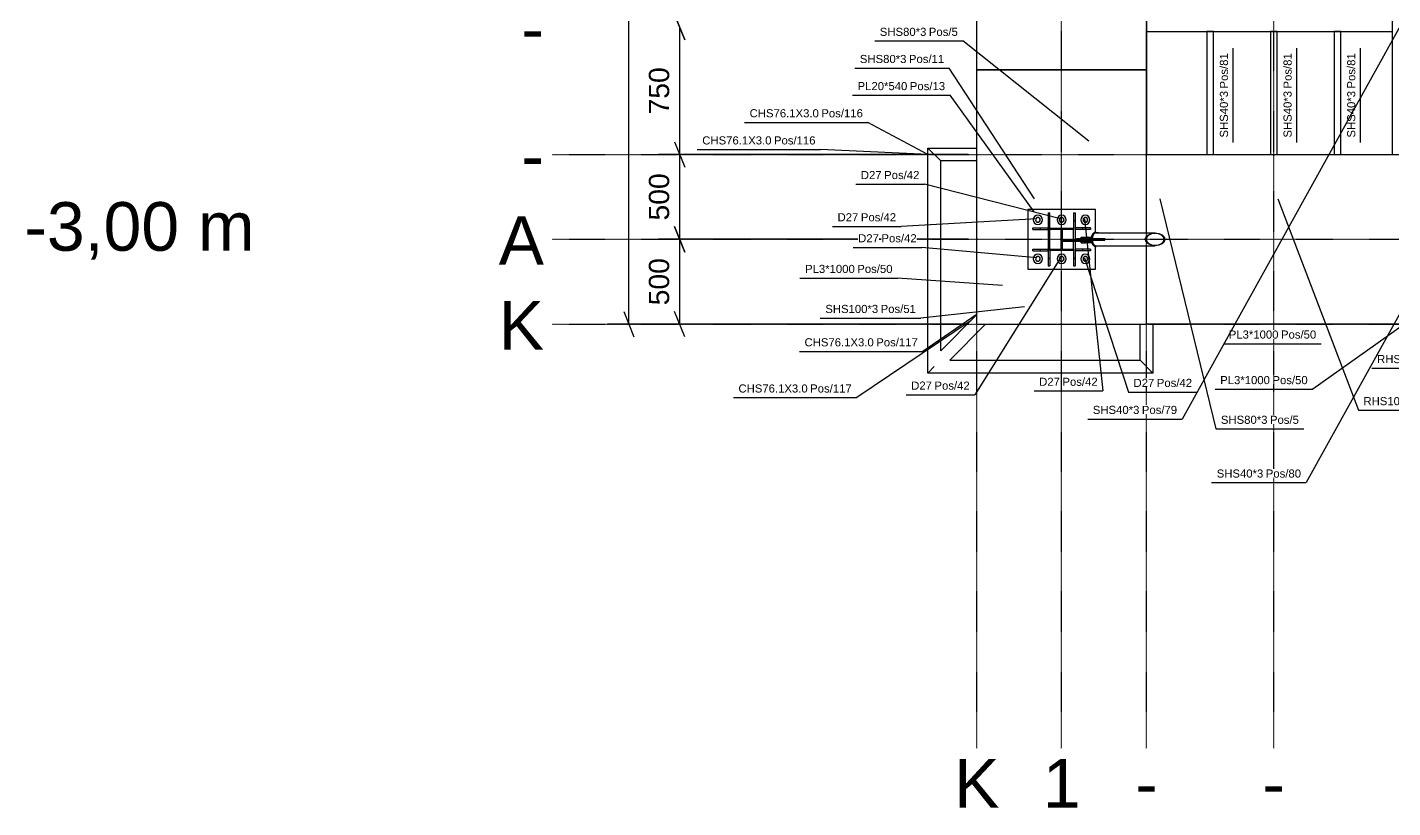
# Model space of a CAD drawing. Header units: millimetres. Extents: x -57554 to 16546, y 2142 to 98430.
# Drawn here: x -10029 to -1984, y 57072 to 61672 of the extents above; entities that cross this region are included whole.
import ezdxf

# ---------------------------------------------------------------- set-up
doc = ezdxf.new("R2010")
doc.units = ezdxf.units.MM
doc.linetypes.add('DXK_LINE_DOT3', pattern=[5.9187, 2.979, -0.9799, 0.9799, -0.9799])
doc.layers.add('S-Z2-A_TEXTUAL_ANNOTATION', color=7, linetype='Continuous')
doc.layers.add('S-Z23-A_DIMENSIONS', color=7, linetype='Continuous')
doc.styles.add('Arial', font='ARIAL.TTF', dxfattribs={"height": 0.2})

msp = doc.modelspace()

# ---------------------------------------------------------------- linework, layer by layer
at = {"color": 1, "linetype": 'DXK_LINE_DOT3'}
for p, q in [((-4434.8, 57422.3), (-4434.8, 70422.3)), ((-3934.8, 57422.3), (-3934.8, 70422.3)), ((-3434.8, 57422.3), (-3434.8, 70422.3)), ((-2684.8, 57422.3), (-2684.8, 70422.3)), ((-6934.8, 60922.3), (15065.2, 60922.3)), ((-6934.8, 60422.3), (15065.2, 60422.3)), ((-6934.8, 59922.3), (15065.2, 59922.3))]:
    msp.add_line(p, q, dxfattribs=at)
at = {"color": 2, "linetype": 'Continuous'}
for p, q in [((-4434.8, 61422.3), (-4434.8, 62922.3)), ((-3434.8, 62922.3), (-3434.8, 61422.3)), ((-1984.8, 60922.3), (-1984.8, 62372.3)), ((-3434.8, 61671.6), (-3434.3, 61671.6)), ((-3434.3, 61671.6), (-3434.8, 60922.3)), ((-3434.4, 61647.3), (-1984.8, 61647.3)), ((-3039.8, 61647.3), (-3079.8, 61647.3)), ((-3079.8, 61647.3), (-3079.8, 60922.3)), ((-3039.8, 60922.3), (-3039.8, 61647.3)), ((-2664.8, 61647.3), (-2704.8, 61647.3)), ((-2704.8, 61647.3), (-2704.8, 60922.3)), ((-2664.8, 60922.3), (-2664.8, 61647.3)), ((-2289.8, 61647.3), (-2329.8, 61647.3)), ((-2329.8, 61647.3), (-2329.8, 60922.3)), ((-2289.8, 60922.3), (-2289.8, 61647.3)), ((-1984.8, 61647.3), (-1984.8, 61697.3)), ((-4434.8, 59922.3), (-4434.8, 61422.3)), ((-4434.8, 61422.3), (-3434.8, 61422.3)), ((-3434.8, 61422.3), (-4434.8, 61422.3)), ((-3434.8, 60460.3), (-3434.8, 61422.3)), ((-4722.9, 59634.2), (-4722.9, 60960.3)), ((-4646.8, 60884.2), (-4722.9, 60960.3)), ((-4722.9, 60960.3), (-4434.8, 60960.3)), ((-3434.8, 60922.3), (-1934.8, 60922.3)), ((-3434.8, 60460.3), (-3434.8, 60922.3)), ((-4646.8, 59764.7), (-4646.8, 60884.2)), ((-4646.8, 60884.2), (-4646.3, 60884.2)), ((-4434.8, 60884.2), (-4646.3, 60884.2)), ((-3734.8, 60597.3), (-4134.8, 60597.3)), ((-4134.8, 60597.3), (-4134.8, 60247.3)), ((-4014.8, 60578.8), (-4014.8, 60265.8)), ((-4014.8, 60578.8), (-4004.8, 60578.8)), ((-4004.8, 60488.8), (-4004.8, 60578.8)), ((-3864.8, 60578.8), (-3854.8, 60578.8)), ((-3864.8, 60578.8), (-3864.8, 60488.8)), ((-3854.8, 60578.8), (-3854.8, 60418.3)), ((-3734.8, 60464.7), (-3734.8, 60597.3)), ((-4014.8, 60533.8), (-4004.8, 60533.8)), ((-3864.8, 60533.8), (-3854.8, 60533.8)), ((-4104.8, 60479.5), (-4104.8, 60489.5)), ((-4104.8, 60489.5), (-4014.8, 60489.5)), ((-4104.8, 60479.5), (-4014.8, 60479.5)), ((-4059.8, 60479.5), (-4059.8, 60489.5)), ((-4014.8, 60479.5), (-4014.8, 60489.5)), ((-4004.8, 60480.3), (-4004.8, 60488.8)), ((-4004.8, 60488.8), (-3864.8, 60488.8)), ((-3937.6, 60480.3), (-4004.8, 60480.3)), ((-4004.8, 60364.3), (-4004.8, 60480.3)), ((-3937.6, 60364.3), (-3937.6, 60480.3)), ((-3864.8, 60480.3), (-3932.1, 60480.3)), ((-3932.1, 60480.3), (-3932.1, 60364.3)), ((-3771.6, 60418.3), (-3932.1, 60418.3)), ((-3864.8, 60488.8), (-3864.8, 60480.3)), ((-3864.8, 60418.3), (-3864.8, 60480.3)), ((-3764.8, 60489.5), (-3854.8, 60489.5)), ((-3854.8, 60489.5), (-3854.8, 60479.5)), ((-3764.8, 60479.5), (-3854.8, 60479.5)), ((-3845.7, 60418.3), (-3845.7, 60426.3)), ((-3845.7, 60426.3), (-3680.2, 60426.3)), ((-3843.2, 60418.3), (-3843.2, 60426.3)), ((-3809.8, 60479.5), (-3809.8, 60489.5)), ((-3771.6, 60418.3), (-3680.2, 60418.3)), ((-3771.6, 60410.3), (-3771.6, 60418.3)), ((-3764.8, 60489.5), (-3764.8, 60479.5)), ((-3759, 60438.8), (-3760.6, 60426.3)), ((-3760.6, 60418.3), (-3759, 60405.8)), ((-3752.9, 60452.7), (-3759, 60438.8)), ((-3758.4, 60426.3), (-3756.7, 60438.8)), ((-3756.7, 60405.8), (-3758.4, 60418.3)), ((-3756.7, 60438.8), (-3750.6, 60452.7)), ((-3753.7, 60436.9), (-3755.1, 60426.3)), ((-3755.1, 60418.3), (-3753.7, 60407.7)), ((-3748.3, 60449.2), (-3753.7, 60436.9)), ((-3743.7, 60462.1), (-3752.9, 60452.7)), ((-3750.6, 60452.7), (-3741.4, 60462.1)), ((-3740.2, 60457.4), (-3748.3, 60449.2)), ((-3732.9, 60465.3), (-3743.7, 60462.1)), ((-3741.4, 60462.1), (-3730.6, 60465.3)), ((-3730.6, 60460.3), (-3740.2, 60457.4)), ((-3732.9, 60465.3), (-3730.6, 60465.3)), ((-3730.6, 60465.3), (-3719.8, 60462.1)), ((-3730.6, 60460.3), (-3383.9, 60460.3)), ((-3719.8, 60462.1), (-3718.1, 60460.3)), ((-3686.4, 60418.3), (-3686.4, 60426.3)), ((-3680.2, 60418.3), (-3680.2, 60426.3)), ((-3441.9, 60422.3), (-3437.4, 60436.9)), ((-3437.4, 60407.7), (-3441.9, 60422.3)), ((-3437.4, 60436.9), (-3424.9, 60449.2)), ((-3433.2, 60435.7), (-3437.3, 60422.3)), ((-3437.3, 60422.3), (-3433.2, 60408.9)), ((-3421.7, 60447.1), (-3433.2, 60435.7)), ((-3424.9, 60449.2), (-3406.1, 60457.4)), ((-3404.4, 60454.7), (-3421.7, 60447.1)), ((-3406.1, 60457.4), (-3383.9, 60460.3)), ((-3383.9, 60457.3), (-3404.4, 60454.7)), ((-3383.9, 60460.3), (-3361.8, 60457.4)), ((-3363.5, 60454.7), (-3383.9, 60457.3)), ((-3346.2, 60447.1), (-3363.5, 60454.7)), ((-3361.8, 60457.4), (-3343, 60449.2)), ((-3334.6, 60435.7), (-3346.2, 60447.1)), ((-3343, 60449.2), (-3330.4, 60436.9)), ((-3330.6, 60422.3), (-3334.6, 60435.7)), ((-3334.6, 60408.9), (-3330.6, 60422.3)), ((-3330.4, 60436.9), (-3326, 60422.3)), ((-3326, 60422.3), (-3330.4, 60407.7)), ((-4104.8, 60355), (-4104.8, 60365)), ((-4104.8, 60365), (-4014.8, 60365)), ((-4104.8, 60355), (-4014.8, 60355)), ((-4059.8, 60355), (-4059.8, 60365)), ((-4014.8, 60355), (-4014.8, 60365)), ((-4004.8, 60355.8), (-4004.8, 60364.3)), ((-4004.8, 60364.3), (-3937.6, 60364.3)), ((-3864.8, 60355.8), (-4004.8, 60355.8)), ((-4004.8, 60355.8), (-4004.8, 60265.8)), ((-3759.6, 60410.3), (-3932.1, 60410.3)), ((-3932.1, 60364.3), (-3864.8, 60364.3)), ((-3864.8, 60364.3), (-3864.8, 60410.3)), ((-3864.8, 60364.3), (-3864.8, 60355.8)), ((-3864.8, 60355.8), (-3864.8, 60265.8)), ((-3854.8, 60410.3), (-3854.8, 60265.8)), ((-3764.8, 60365), (-3854.8, 60365)), ((-3854.8, 60365), (-3854.8, 60355)), ((-3764.8, 60355), (-3854.8, 60355)), ((-3809.8, 60355), (-3809.8, 60365)), ((-3764.8, 60365), (-3764.8, 60355)), ((-3759, 60405.8), (-3752.9, 60391.9)), ((-3750.6, 60391.9), (-3756.7, 60405.8)), ((-3753.7, 60407.7), (-3748.3, 60395.4)), ((-3752.9, 60391.9), (-3743.7, 60382.5)), ((-3741.4, 60382.5), (-3750.6, 60391.9)), ((-3748.3, 60395.4), (-3740.2, 60387.1)), ((-3743.7, 60382.5), (-3732.9, 60379.2)), ((-3730.6, 60379.2), (-3741.4, 60382.5)), ((-3740.2, 60387.1), (-3730.6, 60384.2)), ((-3734.8, 60247.3), (-3734.8, 60379.8)), ((-3732.9, 60379.2), (-3730.6, 60379.2)), ((-3730.6, 60384.2), (-3383.9, 60384.2)), ((-3719.8, 60382.5), (-3730.6, 60379.2)), ((-3718.1, 60384.2), (-3719.8, 60382.5)), ((-3424.9, 60395.4), (-3437.4, 60407.7)), ((-3434.8, 59922.3), (-3434.8, 60384.2)), ((-3434.8, 59922.3), (-3434.8, 60384.2)), ((-3433.2, 60408.9), (-3421.7, 60397.5)), ((-3406.1, 60387.1), (-3424.9, 60395.4)), ((-3421.7, 60397.5), (-3404.4, 60389.9)), ((-3383.9, 60384.2), (-3406.1, 60387.1)), ((-3404.4, 60389.9), (-3383.9, 60387.2)), ((-3383.9, 60387.2), (-3363.5, 60389.9)), ((-3361.8, 60387.1), (-3383.9, 60384.2)), ((-3363.5, 60389.9), (-3346.2, 60397.5)), ((-3343, 60395.4), (-3361.8, 60387.1)), ((-3346.2, 60397.5), (-3334.6, 60408.9)), ((-3330.4, 60407.7), (-3343, 60395.4)), ((-4014.8, 60310.8), (-4004.8, 60310.8)), ((-4014.8, 60265.8), (-4004.8, 60265.8)), ((-3864.8, 60310.8), (-3854.8, 60310.8)), ((-3864.8, 60265.8), (-3854.8, 60265.8)), ((-4134.8, 60247.3), (-3734.8, 60247.3)), ((-4646.8, 59764.7), (-4434.8, 59978.5)), ((-4593.5, 59710.3), (-4383.4, 59922.3)), ((-4434.8, 59922.3), (-3434.8, 59922.3)), ((-3472.9, 59710.3), (-3472.9, 59922.3)), ((-1934.8, 59922.3), (-3434.8, 59922.3)), ((-3396.8, 59922.3), (-3396.8, 59634.2)), ((-4593.5, 59710.3), (-3473.4, 59710.3)), ((-3472.9, 59710.3), (-3473.4, 59710.3)), ((-3396.8, 59634.2), (-3472.9, 59710.3)), ((-4684.8, 59672.3), (-4722.9, 59634.2)), ((-3396.8, 59634.2), (-4722.9, 59634.2))]:
    msp.add_line(p, q, dxfattribs=at)
at = {"color": 6, "linetype": 'Continuous'}
for p, q in [((-3818.8, 60426.3), (-3818.8, 60434.3)), ((-3818.8, 60434.3), (-3793.9, 60434.3)), ((-3814.7, 60426.3), (-3814.7, 60434.3)), ((-3802.2, 60426.3), (-3802.2, 60434.3)), ((-3793.9, 60426.3), (-3793.9, 60434.3)), ((-3792.5, 60426.3), (-3792.5, 60434.3)), ((-3792.5, 60434.3), (-3763.7, 60434.3)), ((-3788.6, 60426.3), (-3788.6, 60434.3)), ((-3784.5, 60426.3), (-3784.5, 60434.3)), ((-3772.1, 60426.3), (-3772.1, 60434.3)), ((-3763.7, 60426.3), (-3763.7, 60434.3)), ((-3762.4, 60426.3), (-3762.4, 60434.3)), ((-3762.4, 60434.3), (-3759.6, 60434.3)), ((-3818.8, 60402.3), (-3818.8, 60410.3)), ((-3818.8, 60402.3), (-3793.9, 60402.3)), ((-3814.7, 60402.3), (-3814.7, 60410.3)), ((-3802.2, 60402.3), (-3802.2, 60410.3)), ((-3793.9, 60402.3), (-3793.9, 60410.3)), ((-3792.5, 60402.3), (-3792.5, 60410.3)), ((-3763.7, 60402.3), (-3792.5, 60402.3)), ((-3788.6, 60402.3), (-3788.6, 60410.3)), ((-3784.5, 60402.3), (-3784.5, 60410.3)), ((-3772.1, 60402.3), (-3772.1, 60410.3)), ((-3763.7, 60402.3), (-3763.7, 60410.3)), ((-3762.4, 60402.3), (-3762.4, 60410.3)), ((-3758.2, 60402.3), (-3762.4, 60402.3)), ((-3758.2, 60402.3), (-3758.2, 60404.1)), ((-3757.5, 60402.3), (-3758.2, 60402.3))]:
    msp.add_line(p, q, dxfattribs=at)
at = {"color": 2, "linetype": 'Continuous'}
for centre, radius, start, end in [((-4074.8, 60537.3), 27, 0, 180), ((-4074.8, 60537.3), 27, 180, 0), ((-4074.8, 60537.3), 14, 0, 180), ((-4074.8, 60537.3), 14, 180, 0), ((-4074.8, 60537.3), 13, 0, 180), ((-4074.8, 60537.3), 13, 180, 0), ((-3934.8, 60537.3), 27, 0, 180), ((-3934.8, 60537.3), 27, 180, 0), ((-3934.8, 60537.3), 14, 0, 180), ((-3934.8, 60537.3), 14, 180, 0), ((-3934.8, 60537.3), 13, 0, 180), ((-3934.8, 60537.3), 13, 180, 0), ((-3794.8, 60537.3), 27, 0, 180), ((-3794.8, 60537.3), 27, 180, 0), ((-3794.8, 60537.3), 14, 0, 180), ((-3794.8, 60537.3), 14, 180, 0), ((-3794.8, 60537.3), 13, 0, 180), ((-3794.8, 60537.3), 13, 180, 0), ((-4074.8, 60307.3), 27, 0, 180), ((-3934.8, 60307.3), 27, 0, 180), ((-3794.8, 60307.3), 27, 0, 180), ((-4074.8, 60307.3), 27, 180, 0), ((-4074.8, 60307.3), 14, 0, 180), ((-4074.8, 60307.3), 14, 180, 0), ((-4074.8, 60307.3), 13, 0, 180), ((-4074.8, 60307.3), 13, 180, 0), ((-3934.8, 60307.3), 27, 180, 0), ((-3934.8, 60307.3), 14, 0, 180), ((-3934.8, 60307.3), 14, 180, 0), ((-3934.8, 60307.3), 13, 0, 180), ((-3934.8, 60307.3), 13, 180, 0), ((-3794.8, 60307.3), 27, 180, 0), ((-3794.8, 60307.3), 14, 0, 180), ((-3794.8, 60307.3), 14, 180, 0), ((-3794.8, 60307.3), 13, 0, 180), ((-3794.8, 60307.3), 13, 180, 0)]:
    msp.add_arc(centre, radius, start, end, dxfattribs=at)
at = {"layer": 'S-Z23-A_DIMENSIONS'}
for p, q in [((-6484.8, 59922.3), (-6484.8, 67922.3)), ((-6154.8, 61597.3), (-6214.8, 61747.3)), ((-6214.8, 61747.3), (-6154.8, 61597.3)), ((-6184.8, 60922.3), (-6184.8, 61672.3)), ((-6214.8, 60997.3), (-6154.8, 60847.3)), ((-4484.8, 60922.3), (-6309.8, 60922.3)), ((-4484.8, 60922.3), (-6309.8, 60922.3)), ((-6184.8, 60422.3), (-6184.8, 60922.3)), ((-6154.8, 60347.3), (-6214.8, 60497.3)), ((-4484.8, 60422.3), (-6309.8, 60422.3)), ((-4484.8, 60422.3), (-6309.8, 60422.3)), ((-6184.8, 59922.3), (-6184.8, 60422.3)), ((-6514.8, 59997.3), (-6454.8, 59847.3)), ((-6154.8, 59847.3), (-6214.8, 59997.3)), ((-4484.8, 59922.3), (-6609.8, 59922.3)), ((-4484.8, 59922.3), (-6309.8, 59922.3))]:
    msp.add_line(p, q, dxfattribs=at)

# ---------------------------------------------------------------- texts
at = {"color": 5, "linetype": 'Continuous', "style": 'Arial'}
for s, height, p in [('-', 286.5, (-7118.1, 61522.3)), ('-', 286.5, (-7118.1, 60772.3)), ('-3,00 m', 286.52, (-10046.4, 60355)), ('A', 286.5, (-7251.4, 60272.3)), ('K', 286.5, (-7251.4, 59772.3)), ('K', 286.5, (-4568.1, 57072.3)), ('1', 286.5, (-4046, 57072.3)), ('-', 286.5, (-3501.5, 57072.3)), ('-', 286.5, (-2751.5, 57072.3))]:
    msp.add_text(s, height=height, dxfattribs=at).set_placement(p)

# ---------------------------------------------------------------- wipeouts: each hides what was drawn before it
for points in [[(-4732, 61621.5), (-4732, 61671.5), (-5006.1, 61671.5), (-5006.1, 61621.5)], [(-4849.5, 61461.5), (-4849.5, 61511.5), (-5123.6, 61511.5), (-5123.6, 61461.5)], [(-4844.1, 61301.5), (-4844.1, 61351.5), (-5136.9, 61351.5), (-5136.9, 61301.5)], [(-5365.5, 61141.5), (-5365.5, 61191.5), (-5773, 61191.5), (-5773, 61141.5)], [(-5644.6, 60981.5), (-5644.6, 61031.5), (-6052.1, 61031.5), (-6052.1, 60981.5)], [(-4995.5, 60777.4), (-4995.5, 60827.4), (-5117.7, 60827.4), (-5117.7, 60777.4)], [(-5132.6, 60528.5), (-5132.6, 60578.5), (-5254.9, 60578.5), (-5254.9, 60528.5)], [(-5153.7, 60224.1), (-5153.7, 60274.1), (-5446.4, 60274.1), (-5446.4, 60224.1)], [(-5015.9, 59988.2), (-5015.9, 60038.2), (-5327.1, 60038.2), (-5327.1, 59988.2)], [(-5042, 59791.5), (-5042, 59841.5), (-5449.5, 59841.5), (-5449.5, 59791.5)], [(-1661.3, 59692.5), (-1661.3, 59742.5), (-2076.2, 59742.5), (-2076.2, 59692.5)], [(-5431.3, 59519.4), (-5431.3, 59569.4), (-5838.8, 59569.4), (-5838.8, 59519.4)], [(-1741.7, 59444.8), (-1741.7, 59494.8), (-2156.6, 59494.8), (-2156.6, 59444.8)], [(-3477, 59393.1), (-3477, 59443.1), (-3751.1, 59443.1), (-3751.1, 59393.1)], [(-2747, 59018.1), (-2747, 59068.1), (-3021.1, 59068.1), (-3021.1, 59018.1)]]:
    msp.add_wipeout(points).dxf.layer = 'S-Z2-A_TEXTUAL_ANNOTATION'

# ---------------------------------------------------------------- next in the draw order: linework, layer by layer
at = {"layer": 'S-Z2-A_TEXTUAL_ANNOTATION'}
for p, q in [((-2660.3, 60660.2), (-2186.6, 59414.8)), ((-2106.2, 59662.5), (-1408.8, 59662.5)), ((-2186.6, 59414.8), (-1489.2, 59414.8))]:
    msp.add_line(p, q, dxfattribs=at)

# ---------------------------------------------------------------- next in the draw order: texts
at = {"layer": 'S-Z2-A_TEXTUAL_ANNOTATION', "style": 'Arial'}
for p in [(-2076.2, 59692.5), (-2156.6, 59444.8)]:
    msp.add_text('RHS100*50*3', height=47.754, dxfattribs=at).set_placement(p)

# ---------------------------------------------------------------- next in the draw order: wipeouts: each hides what was drawn before it
for points, layer in [([(-4546.6, 61621.5), (-4546.6, 61671.5), (-4717, 61671.5), (-4717, 61621.5)], 'S-Z2-A_TEXTUAL_ANNOTATION'), ([(-4627.1, 61461.5), (-4627.1, 61511.5), (-4834.5, 61511.5), (-4834.5, 61461.5)], 'S-Z2-A_TEXTUAL_ANNOTATION'), ([(-4621.7, 61301.5), (-4621.7, 61351.5), (-4829.1, 61351.5), (-4829.1, 61301.5)], 'S-Z2-A_TEXTUAL_ANNOTATION'), ([(-2954.8, 61296.4), (-3004.8, 61296.4), (-3004.8, 61022.3), (-2954.8, 61022.3)], 'S-Z2-A_TEXTUAL_ANNOTATION'), ([(-2579.8, 61296.4), (-2629.8, 61296.4), (-2629.8, 61022.3), (-2579.8, 61022.3)], 'S-Z2-A_TEXTUAL_ANNOTATION'), ([(-5106, 61141.5), (-5106, 61191.5), (-5350.5, 61191.5), (-5350.5, 61141.5)], 'S-Z2-A_TEXTUAL_ANNOTATION'), ([(-5385.1, 60981.5), (-5385.1, 61031.5), (-5629.6, 61031.5), (-5629.6, 60981.5)], 'S-Z2-A_TEXTUAL_ANNOTATION'), ([(-4773, 60777.4), (-4773, 60827.4), (-4980.5, 60827.4), (-4980.5, 60777.4)], 'S-Z2-A_TEXTUAL_ANNOTATION'), ([(-4910.2, 60528.5), (-4910.2, 60578.5), (-5117.6, 60578.5), (-5117.6, 60528.5)], 'S-Z2-A_TEXTUAL_ANNOTATION'), ([(-5011.4, 60404.8), (-5011.4, 60454.8), (-5133.7, 60454.8), (-5133.7, 60404.8)], 'S-Z2-A_TEXTUAL_ANNOTATION'), ([(-4931.2, 60224.1), (-4931.2, 60274.1), (-5138.7, 60274.1), (-5138.7, 60224.1)], 'S-Z2-A_TEXTUAL_ANNOTATION'), ([(-4793.5, 59988.2), (-4793.5, 60038.2), (-5000.9, 60038.2), (-5000.9, 59988.2)], 'S-Z2-A_TEXTUAL_ANNOTATION'), ([(-4782.5, 59791.5), (-4782.5, 59841.5), (-5027, 59841.5), (-5027, 59791.5)], 'S-Z2-A_TEXTUAL_ANNOTATION'), ([(-3945.1, 59558.9), (-3945.1, 59608.9), (-4067.4, 59608.9), (-4067.4, 59558.9)], 'S-Z2-A_TEXTUAL_ANNOTATION'), ([(-5171.8, 59519.4), (-5171.8, 59569.4), (-5416.3, 59569.4), (-5416.3, 59519.4)], 'S-Z2-A_TEXTUAL_ANNOTATION'), ([(-3389, 59552.3), (-3389, 59602.3), (-3511.3, 59602.3), (-3511.3, 59552.3)], 'S-Z2-A_TEXTUAL_ANNOTATION'), ([(-2722.4, 59334.8), (-2722.4, 59384.8), (-2996.5, 59384.8), (-2996.5, 59334.8)], 'S-Z2-A_TEXTUAL_ANNOTATION'), ([(-2524.6, 59018.1), (-2524.6, 59068.1), (-2732, 59068.1), (-2732, 59018.1)], 'S-Z2-A_TEXTUAL_ANNOTATION'), ([(-6222.3, 61461.3), (-6397.3, 61461.3), (-6397.3, 61133.3), (-6222.3, 61133.3)], 'S-Z23-A_DIMENSIONS'), ([(-6222.3, 60836.3), (-6397.3, 60836.3), (-6397.3, 60508.3), (-6222.3, 60508.3)], 'S-Z23-A_DIMENSIONS')]:
    msp.add_wipeout(points).dxf.layer = layer

# ---------------------------------------------------------------- next in the draw order: linework, layer by layer
at = {"layer": 'S-Z2-A_TEXTUAL_ANNOTATION'}
for p, q in [((-5036.1, 61591.5), (-4516.6, 61591.5)), ((-3774.4, 61000.8), (-4516.6, 61591.5)), ((-5153.6, 61431.5), (-4597.1, 61431.5)), ((-4095.3, 60660.2), (-4597.1, 61431.5)), ((-5166.9, 61271.5), (-4591.7, 61271.5)), ((-4096.7, 60584), (-4591.7, 61271.5)), ((-5803, 61111.5), (-5076, 61111.5)), ((-4722.4, 60921.8), (-5076, 61111.5)), ((-6082.1, 60951.5), (-5355.1, 60951.5)), ((-4722.4, 60921.8), (-5355.1, 60951.5)), ((-5147.7, 60747.4), (-4743, 60747.4)), ((-3940.8, 60543.2), (-4743, 60747.4)), ((-5284.9, 60498.5), (-4880.2, 60498.5)), ((-4080.8, 60543.2), (-4880.2, 60498.5)), ((-5476.4, 60194.1), (-4901.2, 60194.1)), ((-4283.3, 60149.4), (-4901.2, 60194.1)), ((-4152.8, 60024.8), (-4763.5, 59958.2)), ((-5357.1, 59958.2), (-4763.5, 59958.2)), ((-4468.2, 59944.1), (-5141.8, 59489.4)), ((-4431.7, 59980.9), (-4752.5, 59761.5)), ((-5479.5, 59761.5), (-4752.5, 59761.5)), ((-5868.8, 59489.4), (-5141.8, 59489.4)), ((-3051.1, 58988.1), (-2494.6, 58988.1))]:
    msp.add_line(p, q, dxfattribs=at)
at = {"layer": 'S-Z23-A_DIMENSIONS'}
for p, q in [((-6214.8, 60997.3), (-6154.8, 60847.3)), ((-6214.8, 60497.3), (-6154.8, 60347.3))]:
    msp.add_line(p, q, dxfattribs=at)

# ---------------------------------------------------------------- next in the draw order: texts
at = {"layer": 'S-Z2-A_TEXTUAL_ANNOTATION', "style": 'Arial'}
for s, height, p in [('SHS80*3', 47.75, (-5006.1, 61621.5)), ('Pos/5', 47.75, (-4717, 61621.5)), ('SHS80*3', 47.75, (-5123.6, 61461.5)), ('Pos/11', 47.75, (-4834.5, 61461.5)), ('PL20*540', 47.75, (-5136.9, 61301.5)), ('Pos/13', 47.75, (-4829.1, 61301.5)), ('CHS76.1X3.0', 47.754, (-5773, 61141.5)), ('Pos/116', 47.75, (-5350.5, 61141.5)), ('CHS76.1X3.0', 47.754, (-6052.1, 60981.5)), ('Pos/116', 47.75, (-5629.6, 60981.5)), ('D27', 47.75, (-5117.7, 60777.4)), ('Pos/42', 47.75, (-4980.5, 60777.4)), ('D27', 47.75, (-5254.9, 60528.5)), ('Pos/42', 47.75, (-5117.6, 60528.5)), ('PL3*1000', 47.75, (-5446.4, 60224.1)), ('Pos/50', 47.75, (-5138.7, 60224.1)), ('SHS100*3', 47.75, (-5327.1, 59988.2)), ('Pos/51', 47.75, (-5000.9, 59988.2)), ('CHS76.1X3.0', 47.754, (-5449.5, 59791.5)), ('Pos/117', 47.75, (-5027, 59791.5)), ('CHS76.1X3.0', 47.754, (-5838.8, 59519.4)), ('Pos/117', 47.75, (-5416.3, 59519.4)), ('SHS40*3', 47.75, (-3021.1, 59018.1)), ('Pos/80', 47.75, (-2732, 59018.1))]:
    msp.add_text(s, height=height, dxfattribs=at).set_placement(p)
at = {"layer": 'S-Z23-A_DIMENSIONS', "style": 'Arial'}
for s, p in [('750', (-6247.3, 61158.3)), ('500', (-6247.3, 60533.3))]:
    msp.add_text(s, height=119.38, rotation=90.00021, dxfattribs=at).set_placement(p)

# ---------------------------------------------------------------- next in the draw order: wipeouts: each hides what was drawn before it
for points in [[(-2954.8, 61518.9), (-3004.8, 61518.9), (-3004.8, 61311.4), (-2954.8, 61311.4)], [(-2579.8, 61518.9), (-2629.8, 61518.9), (-2629.8, 61311.4), (-2579.8, 61311.4)], [(-4789, 60404.8), (-4789, 60454.8), (-4996.4, 60454.8), (-4996.4, 60404.8)], [(-2657.3, 59837.3), (-2657.3, 59887.3), (-2950, 59887.3), (-2950, 59837.3)], [(-3722.7, 59558.9), (-3722.7, 59608.9), (-3930.1, 59608.9), (-3930.1, 59558.9)], [(-3166.5, 59552.3), (-3166.5, 59602.3), (-3374, 59602.3), (-3374, 59552.3)], [(-2537, 59334.8), (-2537, 59384.8), (-2707.4, 59384.8), (-2707.4, 59334.8)]]:
    msp.add_wipeout(points).dxf.layer = 'S-Z2-A_TEXTUAL_ANNOTATION'

# ---------------------------------------------------------------- next in the draw order: linework, layer by layer
at = {"layer": 'S-Z2-A_TEXTUAL_ANNOTATION'}
for p, q in [((-2924.8, 60992.3), (-2924.8, 61548.9)), ((-2549.8, 60992.3), (-2549.8, 61548.9)), ((-3356.4, 60661.8), (-3026.5, 59304.8)), ((-3800.8, 60543.2), (-3692.7, 59528.9)), ((-5163.7, 60374.8), (-4759, 60374.8)), ((-4080.8, 60313.2), (-4759, 60374.8)), ((-3800.8, 60313.2), (-3541.3, 59522.3)), ((-4097.4, 59528.9), (-3692.7, 59528.9)), ((-3541.3, 59522.3), (-3136.5, 59522.3)), ((-3026.5, 59304.8), (-2507, 59304.8))]:
    msp.add_line(p, q, dxfattribs=at)

# ---------------------------------------------------------------- next in the draw order: texts
at = {"layer": 'S-Z2-A_TEXTUAL_ANNOTATION', "style": 'Arial'}
for s, p in [('Pos/81', (-2954.8, 61311.4)), ('Pos/81', (-2579.8, 61311.4)), ('SHS40*3', (-2954.8, 61022.3)), ('SHS40*3', (-2579.8, 61022.3))]:
    msp.add_text(s, height=47.75, rotation=90.00021, dxfattribs=at).set_placement(p)
for s, p in [('D27', (-5133.7, 60404.8)), ('Pos/42', (-4996.4, 60404.8)), ('Pos/42', (-3930.1, 59558.9)), ('D27', (-4067.4, 59558.9)), ('D27', (-3511.3, 59552.3)), ('Pos/42', (-3374, 59552.3)), ('SHS80*3', (-2996.5, 59334.8)), ('Pos/5', (-2707.4, 59334.8))]:
    msp.add_text(s, height=47.75, dxfattribs=at).set_placement(p)

# ---------------------------------------------------------------- next in the draw order: wipeouts: each hides what was drawn before it
for points, layer in [([(-2434.8, 59837.3), (-2434.8, 59887.3), (-2642.3, 59887.3), (-2642.3, 59837.3)], 'S-Z2-A_TEXTUAL_ANNOTATION'), ([(-4698.9, 59536.2), (-4698.9, 59586.2), (-4821.2, 59586.2), (-4821.2, 59536.2)], 'S-Z2-A_TEXTUAL_ANNOTATION'), ([(-6222.3, 60336.3), (-6397.3, 60336.3), (-6397.3, 60008.3), (-6222.3, 60008.3)], 'S-Z23-A_DIMENSIONS')]:
    msp.add_wipeout(points).dxf.layer = layer

# ---------------------------------------------------------------- next in the draw order: linework, layer by layer
at = {"layer": 'S-Z2-A_TEXTUAL_ANNOTATION'}
msp.add_line((-2980, 59807.3), (-2404.8, 59807.3), dxfattribs=at)

# ---------------------------------------------------------------- next in the draw order: texts
at = {"layer": 'S-Z2-A_TEXTUAL_ANNOTATION', "style": 'Arial'}
for s, p in [('PL3*1000', (-2950, 59837.3)), ('Pos/50', (-2642.3, 59837.3))]:
    msp.add_text(s, height=47.75, dxfattribs=at).set_placement(p)
at = {"layer": 'S-Z23-A_DIMENSIONS', "style": 'Arial'}
msp.add_text('500', height=119.38, rotation=90.00021, dxfattribs=at).set_placement((-6247.3, 60033.3))

# ---------------------------------------------------------------- next in the draw order: wipeouts: each hides what was drawn before it
for points in [[(-2707.8, 59568.8), (-2707.8, 59618.8), (-3000.6, 59618.8), (-3000.6, 59568.8)], [(-4476.5, 59536.2), (-4476.5, 59586.2), (-4683.9, 59586.2), (-4683.9, 59536.2)], [(-3254.6, 59393.1), (-3254.6, 59443.1), (-3462, 59443.1), (-3462, 59393.1)]]:
    msp.add_wipeout(points).dxf.layer = 'S-Z2-A_TEXTUAL_ANNOTATION'

# ---------------------------------------------------------------- next in the draw order: linework, layer by layer
at = {"layer": 'S-Z2-A_TEXTUAL_ANNOTATION'}
for p, q in [((-3940.8, 60313.2), (-4446.5, 59506.2)), ((-4851.2, 59506.2), (-4446.5, 59506.2)), ((-3781.1, 59363.1), (-3224.6, 59363.1))]:
    msp.add_line(p, q, dxfattribs=at)

# ---------------------------------------------------------------- next in the draw order: texts
at = {"layer": 'S-Z2-A_TEXTUAL_ANNOTATION', "style": 'Arial'}
for s, p in [('D27', (-4821.2, 59536.2)), ('Pos/42', (-4683.9, 59536.2)), ('SHS40*3', (-3751.1, 59393.1)), ('Pos/79', (-3462, 59393.1))]:
    msp.add_text(s, height=47.75, dxfattribs=at).set_placement(p)

# ---------------------------------------------------------------- next in the draw order: wipeouts: each hides what was drawn before it
msp.add_wipeout([(-2485.4, 59568.8), (-2485.4, 59618.8), (-2692.8, 59618.8), (-2692.8, 59568.8)]).dxf.layer = 'S-Z2-A_TEXTUAL_ANNOTATION'

# ---------------------------------------------------------------- next in the draw order: linework, layer by layer
at = {"layer": 'S-Z2-A_TEXTUAL_ANNOTATION'}
for p, q in [((-1019.6, 61652.8), (-2494.6, 58988.1)), ((-1632.7, 60123.8), (-2455.4, 59538.8)), ((-3030.6, 59538.8), (-2455.4, 59538.8))]:
    msp.add_line(p, q, dxfattribs=at)

# ---------------------------------------------------------------- next in the draw order: texts
at = {"layer": 'S-Z2-A_TEXTUAL_ANNOTATION', "style": 'Arial'}
for s, p in [('PL3*1000', (-3000.6, 59568.8)), ('Pos/50', (-2692.8, 59568.8))]:
    msp.add_text(s, height=47.75, dxfattribs=at).set_placement(p)

# ---------------------------------------------------------------- next in the draw order: wipeouts: each hides what was drawn before it
msp.add_wipeout([(-2204.8, 61296.4), (-2254.8, 61296.4), (-2254.8, 61022.3), (-2204.8, 61022.3)]).dxf.layer = 'S-Z2-A_TEXTUAL_ANNOTATION'

# ---------------------------------------------------------------- next in the draw order: wipeouts: each hides what was drawn before it
msp.add_wipeout([(-2204.8, 61518.9), (-2254.8, 61518.9), (-2254.8, 61311.4), (-2204.8, 61311.4)]).dxf.layer = 'S-Z2-A_TEXTUAL_ANNOTATION'

# ---------------------------------------------------------------- next in the draw order: linework, layer by layer
at = {"layer": 'S-Z2-A_TEXTUAL_ANNOTATION'}
for p, q in [((-1749.6, 62027.8), (-3224.6, 59363.1)), ((-2174.8, 60992.3), (-2174.8, 61548.9))]:
    msp.add_line(p, q, dxfattribs=at)

# ---------------------------------------------------------------- next in the draw order: texts
at = {"layer": 'S-Z2-A_TEXTUAL_ANNOTATION', "style": 'Arial'}
for s, p in [('Pos/81', (-2204.8, 61311.4)), ('SHS40*3', (-2204.8, 61022.3))]:
    msp.add_text(s, height=47.75, rotation=90.00021, dxfattribs=at).set_placement(p)

doc.saveas('drawing.dxf')
